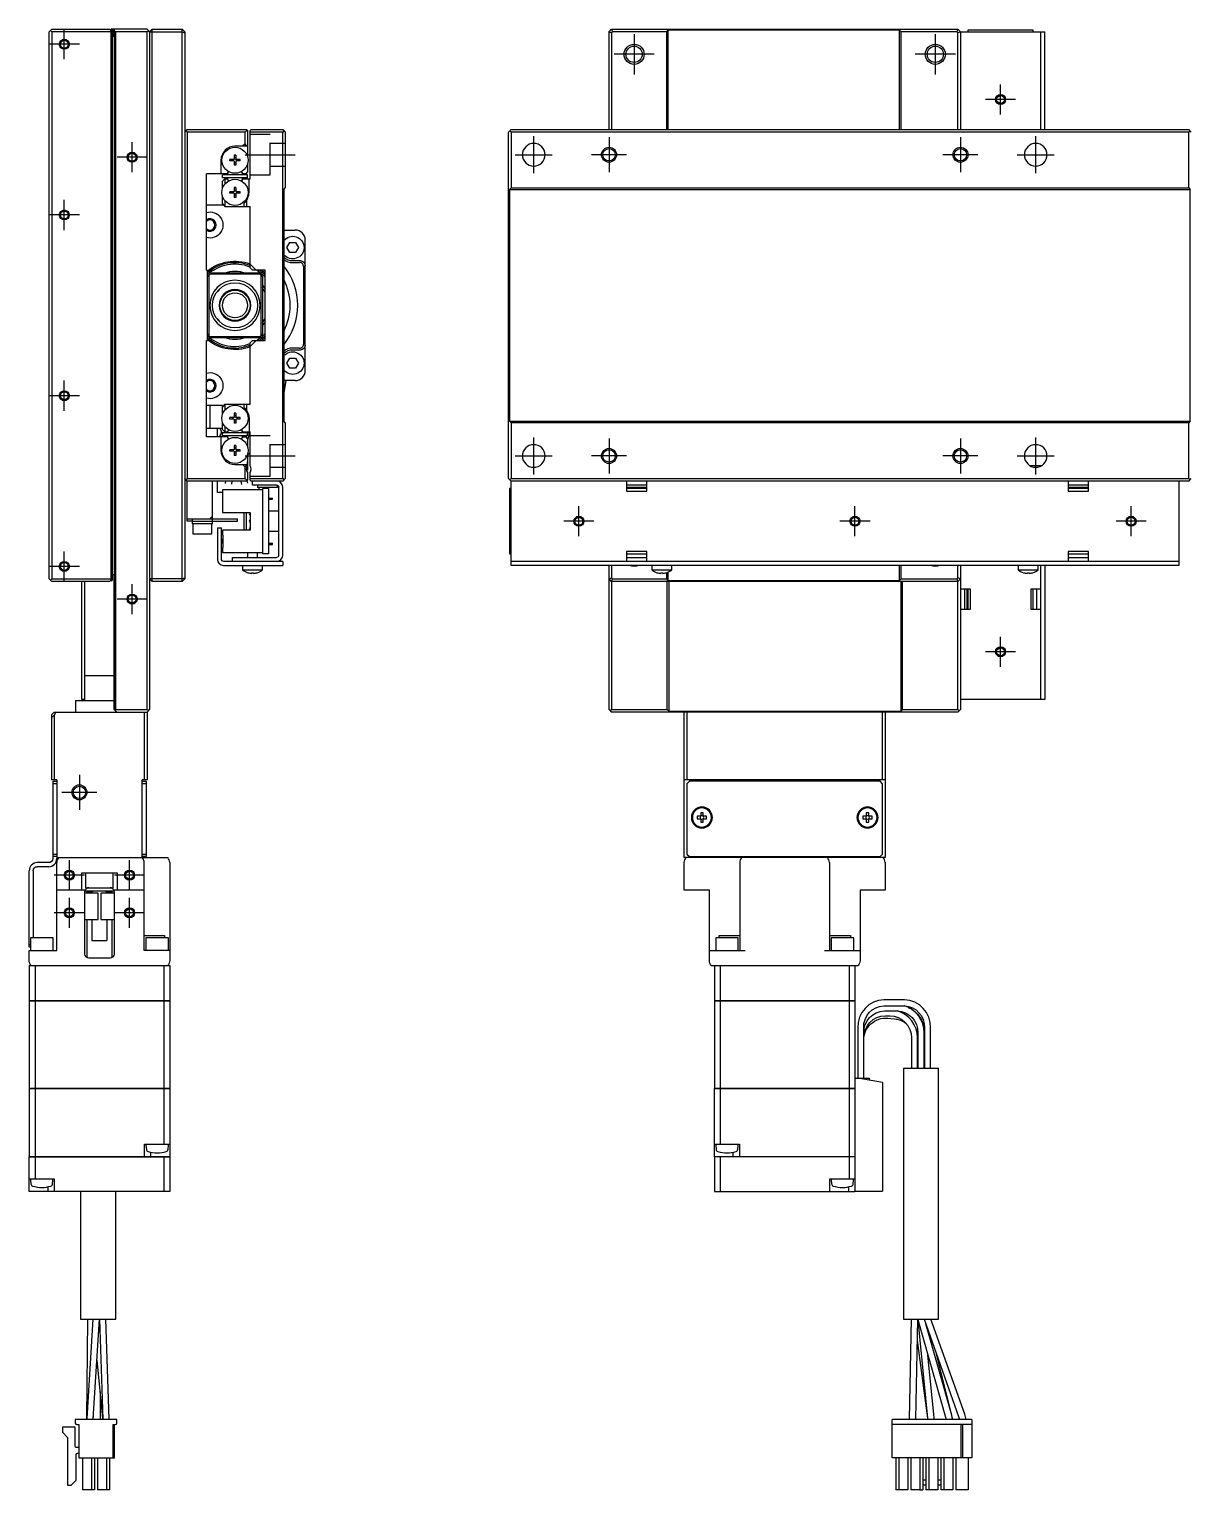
# Model space of a CAD drawing. Extents: x 0 to 817, y -8 to 478.
# Drawn here: x 430.3 to 661.7, y 99.5 to 390.4 of the extents above; entities that cross this region are included whole.
import ezdxf

# ---------------------------------------------------------------- set-up
doc = ezdxf.new("R2010")
doc.units = 0
doc.header["$LTSCALE"] = 0.5
doc.linetypes.add('CENTER', pattern=[50.8, 31.75, -6.35, 6.35, -6.35])
doc.linetypes.add('DASHED', pattern=[19.05, 12.7, -6.35])
for name, color, linetype in [('MSM_CENTER', 1, 'CENTER'), ('MSM_CONTINUOUS', 7, 'CONTINUOUS'), ('MSM_DASHED', 4, 'DASHED'), ('MSM_NARROW', 5, 'CONTINUOUS')]:
    doc.layers.add(name, color=color, linetype=linetype)

msp = doc.modelspace()

# ---------------------------------------------------------------- linework, layer by layer
at = {"layer": 'MSM_CENTER'}
for p, q in [((437.34, 384.4), (437.34, 390.4)), ((440.34, 387.4), (434.34, 387.4)), ((550.85, 389.4), (550.85, 381.4)), ((610.85, 389.4), (610.85, 381.4)), ((554.85, 385.4), (546.85, 385.4)), ((614.85, 385.4), (606.85, 385.4)), ((623.85, 373.4), (623.85, 379.4)), ((626.85, 376.4), (620.85, 376.4)), ((450.84, 361.9), (450.84, 367.9)), ((530.85, 361.7), (530.85, 369.1)), ((545.85, 368.9), (545.85, 361.9)), ((615.85, 368.9), (615.85, 361.9)), ((630.85, 361.7), (630.85, 369.1)), ((453.84, 364.9), (447.84, 364.9)), ((473.34, 365.4), (483.34, 365.4)), ((527.15, 365.4), (534.55, 365.4)), ((549.35, 365.4), (542.35, 365.4)), ((619.35, 365.4), (612.35, 365.4)), ((627.15, 365.4), (634.55, 365.4)), ((437.34, 350.4), (437.34, 356.4)), ((440.34, 353.4), (434.34, 353.4)), ((437.34, 314.4), (437.34, 320.4)), ((440.34, 317.4), (434.34, 317.4)), ((530.85, 301.7), (530.85, 309.1)), ((545.85, 308.9), (545.85, 301.9)), ((615.85, 308.9), (615.85, 301.9)), ((630.85, 301.7), (630.85, 309.1)), ((473.34, 305.4), (483.34, 305.4)), ((527.15, 305.4), (534.55, 305.4)), ((549.35, 305.4), (542.35, 305.4)), ((619.35, 305.4), (612.35, 305.4)), ((627.15, 305.4), (634.55, 305.4)), ((539.85, 289.4), (539.85, 295.4)), ((594.85, 289.4), (594.85, 295.4)), ((649.85, 289.4), (649.85, 295.4)), ((542.85, 292.4), (536.85, 292.4)), ((597.85, 292.4), (591.85, 292.4)), ((652.85, 292.4), (646.85, 292.4)), ((437.34, 280.4), (437.34, 286.4)), ((440.34, 283.4), (434.34, 283.4)), ((450.84, 273.9), (450.84, 279.9)), ((453.84, 276.9), (447.84, 276.9)), ((623.85, 263.4), (623.85, 269.4)), ((626.85, 266.4), (620.85, 266.4)), ((440.34, 241.9), (440.34, 234.9)), ((443.84, 238.4), (436.84, 238.4)), ((438.34, 218.9), (438.34, 224.9)), ((450.34, 218.9), (450.34, 224.9)), ((441.34, 221.9), (435.34, 221.9)), ((453.34, 221.9), (447.34, 221.9)), ((438.34, 211.4), (438.34, 217.4)), ((450.34, 211.4), (450.34, 217.4)), ((441.34, 214.4), (435.34, 214.4)), ((453.34, 214.4), (447.34, 214.4))]:
    msp.add_line(p, q, dxfattribs=at)
at = {"layer": 'MSM_CONTINUOUS'}
for p, q in [((434.84, 390.4), (434.34, 389.9)), ((434.34, 280.9), (434.34, 389.9)), ((434.59, 390.15), (434.84, 389.9)), ((434.84, 390.4), (446.34, 390.4)), ((434.84, 389.9), (434.84, 280.9)), ((446.64, 389.9), (434.84, 389.9)), ((446.74, 390), (446.34, 390.4)), ((446.44, 390.3), (446.64, 390.3)), ((446.54, 390.3), (446.64, 390.4)), ((453.84, 390.4), (446.64, 390.4)), ((446.64, 389.9), (446.74, 390)), ((446.64, 280.9), (446.64, 389.9)), ((446.84, 389.9), (446.74, 390)), ((446.84, 389.9), (446.84, 280.9)), ((446.94, 389.3), (446.94, 390)), ((447.14, 389), (447.14, 390.4)), ((447.34, 254.8), (447.34, 390.4)), ((447.54, 389.9), (447.34, 390.1)), ((453.84, 389.9), (447.54, 389.9)), ((447.54, 389.9), (447.54, 254.9)), ((453.84, 390.4), (454.09, 390.15)), ((454.09, 390.15), (453.84, 389.9)), ((453.84, 254.9), (453.84, 389.9)), ((454.34, 389.9), (454.09, 390.15)), ((454.34, 389.9), (454.84, 390.4)), ((454.34, 389.9), (460.84, 389.9)), ((454.34, 389.9), (454.34, 254.9)), ((454.84, 390.4), (460.84, 390.4)), ((454.84, 280.4), (454.84, 390.4)), ((460.84, 390.4), (461.34, 389.9)), ((460.84, 280.4), (460.84, 390.4)), ((460.84, 389.9), (461.34, 389.69)), ((461.34, 389.9), (461.34, 280.9)), ((545.85, 389.9), (546.35, 390.4)), ((545.85, 389.9), (546.35, 389.69)), ((545.85, 370.4), (545.85, 389.9)), ((546.35, 390.4), (546.55, 389.9)), ((546.35, 390.4), (615.35, 390.4)), ((546.55, 389.9), (546.35, 389.69)), ((557.35, 389.9), (546.55, 389.9)), ((557.35, 389.9), (557.65, 390.2)), ((557.35, 370.4), (557.35, 389.9)), ((603.75, 390.2), (557.65, 390.2)), ((557.65, 370.4), (557.65, 390.2)), ((603.75, 390.2), (604.05, 389.9)), ((603.75, 370.4), (603.75, 390.2)), ((615.14, 389.9), (604.05, 389.9)), ((604.05, 370.4), (604.05, 389.9)), ((615.35, 390.4), (615.14, 389.9)), ((615.35, 389.69), (615.14, 389.9)), ((615.35, 390.4), (615.85, 389.9)), ((615.85, 389.9), (615.35, 389.69)), ((615.85, 389.9), (615.85, 370.4)), ((615.85, 389.9), (632.65, 389.9)), ((630.35, 390.2), (617.35, 390.2)), ((617.35, 390.2), (617.35, 389.9)), ((630.35, 389.9), (630.35, 390.2)), ((631.85, 370.4), (631.85, 389.9)), ((632.65, 370.4), (632.65, 389.9)), ((446.84, 389), (447.14, 389)), ((546.35, 389.69), (546.35, 370.4)), ((615.35, 370.4), (615.35, 389.69)), ((461.34, 369.9), (461.84, 370.4)), ((461.59, 370.15), (461.84, 369.9)), ((461.84, 370.4), (473.64, 370.4)), ((461.84, 369.9), (461.84, 300.9)), ((473.34, 369.9), (461.84, 369.9)), ((473.34, 369.9), (473.74, 370.3)), ((473.34, 367.6), (473.34, 369.9)), ((473.84, 370.2), (473.64, 370.4)), ((473.84, 370.2), (473.84, 365.01)), ((474.34, 370.2), (474.54, 370.4)), ((474.34, 360.6), (474.34, 370.2)), ((480.84, 369.9), (474.34, 369.9)), ((474.54, 370.4), (480.84, 370.4)), ((480.84, 370.4), (481.34, 369.9)), ((481.09, 370.15), (480.84, 369.9)), ((480.84, 300.9), (480.84, 369.9)), ((481.34, 369.9), (481.34, 358.8)), ((526.1, 370.15), (525.85, 369.9)), ((525.85, 300.9), (525.85, 369.9)), ((526.35, 370.4), (526.1, 370.15)), ((526.1, 370.15), (526.35, 369.9)), ((526.35, 370.4), (661.35, 370.4)), ((526.35, 369.9), (526.35, 358.8)), ((661.35, 369.9), (526.35, 369.9)), ((661.85, 369.9), (661.35, 370.4)), ((661.35, 369.9), (661.6, 370.15)), ((661.35, 358.8), (661.35, 369.9)), ((473.84, 367.1), (471.34, 367.1)), ((473.34, 367.6), (472.84, 367.1)), ((473.7, 367.1), (473.34, 367.6)), ((468.54, 364.3), (468.54, 361.6)), ((471.14, 364.44), (470.34, 364.44)), ((470.34, 364.15), (470.34, 364.44)), ((471.14, 364.15), (470.34, 364.15)), ((470.87, 364.44), (470.87, 364.15)), ((471.49, 365.3), (471.2, 365.3)), ((471.2, 365.3), (471.2, 364.5)), ((471.49, 364.77), (471.2, 364.77)), ((471.2, 364.09), (471.2, 363.3)), ((471.2, 363.83), (471.49, 363.83)), ((471.49, 365.3), (471.49, 364.5)), ((471.49, 364.09), (471.49, 363.3)), ((472.34, 364.44), (471.55, 364.44)), ((472.34, 364.15), (471.55, 364.15)), ((471.81, 364.44), (471.81, 364.15)), ((472.34, 364.15), (472.34, 364.44)), ((469.79, 361.6), (465.64, 361.6)), ((465.64, 342.4), (465.64, 361.6)), ((473.84, 361.4), (468.84, 361.4)), ((468.84, 360.8), (468.84, 361.4)), ((473.84, 360.8), (468.84, 360.8)), ((469.79, 361.6), (469.94, 361.86)), ((471.49, 363.3), (471.2, 363.3)), ((472.74, 361.86), (472.89, 361.6)), ((473.54, 361.6), (472.89, 361.6)), ((473.54, 361.6), (473.84, 361.9)), ((473.84, 363.58), (473.84, 361.9)), ((473.84, 360.8), (473.84, 361.4)), ((469.34, 360.6), (468.84, 360.1)), ((468.84, 358.61), (468.84, 360.1)), ((469.34, 360.6), (469.34, 359.56)), ((469.34, 360.6), (469.8, 360.6)), ((469.88, 360.46), (469.8, 360.6)), ((471.14, 358.04), (470.34, 358.04)), ((470.34, 357.75), (470.34, 358.04)), ((470.87, 358.04), (470.87, 357.75)), ((471.49, 358.9), (471.2, 358.9)), ((471.2, 358.9), (471.2, 358.1)), ((471.49, 358.37), (471.2, 358.37)), ((471.49, 358.9), (471.49, 358.1)), ((472.34, 358.04), (471.55, 358.04)), ((471.81, 358.04), (471.81, 357.75)), ((472.34, 357.75), (472.34, 358.04)), ((472.89, 360.6), (472.67, 360.22)), ((472.89, 360.6), (474.34, 360.6)), ((474.14, 357.9), (474.14, 360.6)), ((481.04, 358.5), (481.34, 358.8)), ((481.04, 358.5), (481.04, 312.3)), ((526.05, 358.5), (526.35, 358.8)), ((526.05, 358.5), (526.05, 312.3)), ((526.05, 358.5), (661.65, 358.5)), ((526.35, 358.8), (661.35, 358.8)), ((661.35, 358.8), (661.65, 358.5)), ((661.65, 312.3), (661.65, 358.5)), ((465.64, 355.4), (469.04, 355.4)), ((468.84, 355.6), (468.84, 357.18)), ((468.84, 355.6), (469.34, 355.1)), ((469.34, 356.23), (469.34, 355.1)), ((469.34, 355.1), (474.34, 355.1)), ((471.14, 357.75), (470.34, 357.75)), ((471.2, 357.69), (471.2, 356.9)), ((471.2, 357.43), (471.49, 357.43)), ((471.49, 356.9), (471.2, 356.9)), ((471.49, 357.69), (471.49, 356.9)), ((472.34, 357.75), (471.55, 357.75)), ((473.14, 355.1), (473.14, 355.75)), ((473.64, 356.3), (473.64, 355.1)), ((474.34, 342.9), (474.34, 355.1)), ((481.04, 350.4), (483.34, 350.4)), ((481.69, 346.9), (482.27, 347.9)), ((482.27, 345.9), (481.69, 346.9)), ((482.27, 347.9), (483.42, 347.9)), ((483.42, 347.9), (484, 346.9)), ((484, 346.9), (483.42, 345.9)), ((485.34, 322.4), (485.34, 348.4)), ((474.34, 343.6), (475.55, 342.4)), ((483.42, 345.9), (482.27, 345.9)), ((482.84, 344.3), (484.34, 344.3)), ((482.84, 343.91), (484.22, 343.91)), ((465.64, 342.4), (465.84, 342.4)), ((465.84, 328.4), (465.84, 342.4)), ((465.84, 341.1), (466.64, 341.9)), ((466.14, 341.4), (466.14, 329.4)), ((476.34, 341.6), (466.34, 341.6)), ((466.64, 341.9), (476.04, 341.9)), ((474.84, 342.4), (474.34, 342.9)), ((477.34, 342.4), (474.84, 342.4)), ((476.04, 341.9), (476.54, 341.4)), ((476.54, 329.4), (476.54, 341.4)), ((476.54, 341.4), (476.84, 341.1)), ((476.84, 341.1), (476.84, 329.7)), ((477.34, 328.4), (477.34, 342.4)), ((484.96, 343.17), (484.96, 327.62)), ((467.78, 338.15), (467.92, 338.15)), ((467.92, 338.15), (468.14, 338.37)), ((467.92, 338.15), (467.92, 338.31)), ((468.14, 338.56), (468.14, 338.37)), ((469.97, 338.2), (469.9, 338.2)), ((469.97, 338.2), (470.03, 338.26)), ((472.65, 338.26), (472.72, 338.2)), ((472.79, 338.2), (472.72, 338.2)), ((468.38, 336.46), (468.38, 336.46)), ((474.31, 336.46), (474.31, 336.46)), ((467.92, 332.65), (467.78, 332.65)), ((467.78, 332.65), (467.78, 332.65)), ((467.92, 332.48), (467.92, 332.65)), ((468.14, 332.42), (467.92, 332.65)), ((468.14, 332.42), (468.14, 332.23)), ((466.14, 329.4), (465.84, 329.7)), ((466.14, 329.4), (466.64, 328.9)), ((466.34, 329.2), (476.34, 329.2)), ((476.04, 328.9), (466.64, 328.9)), ((476.34, 329.2), (476.04, 328.9)), ((476.34, 329.2), (476.54, 329.4)), ((476.84, 329.7), (476.54, 329.4)), ((465.64, 328.4), (465.84, 328.4)), ((465.64, 309.2), (465.64, 328.4)), ((475.55, 328.4), (474.34, 327.19)), ((474.34, 327.9), (474.84, 328.4)), ((474.34, 315.7), (474.34, 327.9)), ((474.84, 328.4), (477.34, 328.4)), ((484.22, 326.88), (482.84, 326.88)), ((484.34, 326.5), (482.84, 326.5)), ((481.69, 323.9), (482.27, 324.9)), ((482.27, 322.9), (481.69, 323.9)), ((482.27, 324.9), (483.42, 324.9)), ((483.42, 324.9), (484, 323.9)), ((484, 323.9), (483.42, 322.9)), ((481.47, 320.4), (481.04, 317.99)), ((483.34, 320.4), (481.04, 320.4)), ((483.42, 322.9), (482.27, 322.9)), ((468.84, 315.45), (465.64, 315.45)), ((466.34, 315.45), (466.34, 310.95)), ((469.34, 315.7), (468.84, 315.2)), ((468.84, 313.61), (468.84, 315.45)), ((468.84, 315.4), (469.04, 315.4)), ((469.03, 315.39), (469.03, 315.4)), ((469.34, 315.7), (469.34, 314.56)), ((469.34, 315.7), (474.34, 315.7)), ((473.14, 315.04), (473.14, 315.7)), ((473.64, 315.7), (473.64, 314.49)), ((468.84, 310.7), (468.84, 312.18)), ((471.14, 313.04), (470.34, 313.04)), ((470.34, 312.75), (470.34, 313.04)), ((471.14, 312.75), (470.34, 312.75)), ((470.87, 313.04), (470.87, 312.75)), ((471.49, 313.9), (471.2, 313.9)), ((471.2, 313.9), (471.2, 313.1)), ((471.49, 313.37), (471.2, 313.37)), ((471.2, 312.69), (471.2, 311.9)), ((471.2, 312.43), (471.49, 312.43)), ((471.49, 311.9), (471.2, 311.9)), ((471.49, 313.9), (471.49, 313.1)), ((471.49, 312.69), (471.49, 311.9)), ((472.34, 313.04), (471.55, 313.04)), ((472.34, 312.75), (471.55, 312.75)), ((471.81, 313.04), (471.81, 312.75)), ((472.34, 312.75), (472.34, 313.04)), ((474.14, 312.9), (474.14, 310.2)), ((481.34, 312), (481.04, 312.3)), ((481.34, 312), (481.34, 300.9)), ((526.35, 312), (526.05, 312.3)), ((526.05, 312.3), (661.65, 312.3)), ((526.35, 312), (526.35, 300.9)), ((661.35, 312), (526.35, 312)), ((661.65, 312.3), (661.35, 312)), ((661.35, 300.9), (661.35, 312)), ((465.64, 310.95), (468.84, 310.95)), ((469.79, 309.2), (465.64, 309.2)), ((467.88, 309.2), (467.88, 310.95)), ((468.34, 310.95), (468.84, 309.77)), ((468.54, 309.2), (468.54, 306.5)), ((468.84, 310.7), (469.34, 310.2)), ((473.84, 310), (468.84, 310)), ((468.84, 309.4), (468.84, 310)), ((473.84, 309.4), (468.84, 309.4)), ((469, 309.4), (469.09, 309.2)), ((469.34, 311.23), (469.34, 310.2)), ((469.34, 310.2), (469.8, 310.2)), ((469.79, 309.2), (469.94, 308.94)), ((469.88, 310.33), (469.8, 310.2)), ((472.89, 310.2), (472.67, 310.57)), ((472.74, 308.94), (472.89, 309.2)), ((472.89, 310.2), (474.34, 310.2)), ((472.89, 309.2), (473.54, 309.2)), ((473.84, 308.9), (473.54, 309.2)), ((473.58, 309.16), (473.69, 309.4)), ((473.84, 308.24), (474.27, 310.2)), ((473.84, 309.77), (474.03, 310.2)), ((473.84, 309.4), (473.84, 310)), ((473.84, 308.9), (473.84, 307.21)), ((474.34, 303.46), (474.34, 310.2)), ((471.14, 306.64), (470.34, 306.64)), ((470.34, 306.35), (470.34, 306.64)), ((471.14, 306.35), (470.34, 306.35)), ((470.87, 306.64), (470.87, 306.35)), ((471.49, 307.5), (471.2, 307.5)), ((471.2, 307.5), (471.2, 306.7)), ((471.49, 306.97), (471.2, 306.97)), ((471.2, 306.29), (471.2, 305.5)), ((471.2, 306.03), (471.49, 306.03)), ((471.49, 305.5), (471.2, 305.5)), ((471.49, 307.5), (471.49, 306.7)), ((471.49, 306.29), (471.49, 305.5)), ((472.34, 306.64), (471.55, 306.64)), ((472.34, 306.35), (471.55, 306.35)), ((471.81, 306.64), (471.81, 306.35)), ((472.34, 306.35), (472.34, 306.64)), ((473.84, 305.78), (473.84, 303.46)), ((471.34, 303.7), (473.84, 303.7)), ((472.84, 303.7), (473.34, 303.2)), ((473.34, 303.2), (473.7, 303.7)), ((473.34, 300.9), (473.34, 303.2)), ((473.9, 302.57), (473.84, 304.24)), ((631.99, 303.46), (629.7, 303.46)), ((461.84, 300.4), (461.34, 300.9)), ((461.84, 300.9), (461.59, 300.65)), ((461.84, 300.9), (473.34, 300.9)), ((461.84, 292.4), (461.84, 300.4)), ((473.64, 300.4), (461.84, 300.4)), ((466.84, 291.9), (466.84, 300.4)), ((467.88, 298.15), (467.88, 300.4)), ((469.44, 300.4), (469.4, 299.91)), ((470.69, 299.79), (470.75, 300.4)), ((472.49, 300.4), (472.61, 299.73)), ((473.74, 300.5), (473.34, 300.9)), ((473.64, 300.4), (473.84, 300.6)), ((473.89, 299.96), (473.78, 300.54)), ((473.84, 302.13), (473.84, 300.6)), ((474.34, 300.6), (474.34, 302.13)), ((474.34, 300.9), (480.84, 300.9)), ((474.54, 300.4), (474.34, 300.6)), ((480.84, 300.4), (474.54, 300.4)), ((474.84, 299.6), (474.84, 300.4)), ((480.84, 300.9), (481.09, 300.65)), ((481.09, 300.65), (480.84, 300.4)), ((481.34, 300.9), (481.09, 300.65)), ((525.85, 300.9), (526.1, 300.65)), ((526.35, 300.9), (526.1, 300.65)), ((526.1, 300.65), (526.35, 300.4)), ((526.35, 300.9), (661.35, 300.9)), ((526.35, 283.6), (526.35, 300.4)), ((661.35, 300.4), (526.35, 300.4)), ((549.35, 300.4), (549.35, 298.4)), ((553.35, 298.4), (553.35, 300.4)), ((637.35, 300.4), (637.35, 298.4)), ((641.35, 298.4), (641.35, 300.4)), ((659.35, 300.4), (659.35, 283.6)), ((661.35, 300.4), (661.85, 300.9)), ((661.6, 300.65), (661.35, 300.9)), ((468.84, 298.15), (467.88, 298.15)), ((476.84, 298.65), (468.84, 298.65)), ((468.84, 298.65), (468.84, 294.15)), ((479.64, 299.6), (474.84, 299.6)), ((475.84, 299.6), (475.84, 299.1)), ((479.84, 299.1), (475.84, 299.1)), ((476.16, 298.65), (476.16, 299.1)), ((476.84, 298.9), (476.84, 285.9)), ((478.04, 298.9), (476.84, 298.9)), ((478.04, 298.9), (478.04, 285.9)), ((478.04, 297.02), (478.84, 297.02)), ((478.04, 296.77), (478.84, 296.77)), ((478.84, 296.77), (478.84, 297.02)), ((479.84, 299.1), (479.84, 299.54)), ((480.04, 285.6), (480.04, 299.2)), ((480.84, 285.6), (480.84, 299.2)), ((526.05, 298.9), (526.05, 285.9)), ((526.35, 298.9), (526.05, 298.9)), ((550.29, 299.6), (549.35, 299.6)), ((553.35, 299.1), (549.35, 299.1)), ((553.35, 298.9), (549.35, 298.9)), ((549.35, 298.4), (553.35, 298.4)), ((552.4, 299.6), (550.29, 299.6)), ((553.35, 299.6), (552.4, 299.6)), ((638.29, 299.6), (637.35, 299.6)), ((641.35, 299.1), (637.35, 299.1)), ((641.35, 298.9), (637.35, 298.9)), ((637.35, 298.4), (641.35, 298.4)), ((640.4, 299.6), (638.29, 299.6)), ((641.35, 299.6), (640.4, 299.6)), ((468.84, 294.15), (474.34, 294.15)), ((473.14, 290.65), (473.14, 294.15)), ((473.64, 290.65), (473.64, 294.15)), ((474.34, 294.15), (474.34, 290.65)), ((480.04, 294.4), (478.04, 294.4)), ((461.84, 292.9), (471.84, 292.9)), ((462.84, 292.4), (461.84, 292.4)), ((462.84, 292.9), (462.84, 291.9)), ((462.84, 292.4), (471.84, 292.4)), ((466.84, 291.9), (462.84, 291.9)), ((462.94, 291.9), (462.94, 289.9)), ((466.84, 293.4), (466.34, 292.9)), ((466.74, 289.9), (466.74, 291.9)), ((467.84, 291.1), (467.84, 284.8)), ((467.84, 291.1), (468.64, 291.1)), ((468.64, 284.9), (468.64, 291.1)), ((471.84, 292.4), (471.84, 292.9)), ((462.94, 289.9), (466.74, 289.9)), ((468.84, 290.65), (468.84, 289.65)), ((474.34, 290.65), (468.84, 290.65)), ((468.84, 289.65), (468.94, 289.65)), ((468.94, 288.85), (468.84, 288.85)), ((468.84, 288.85), (468.84, 287.95)), ((468.94, 288.47), (468.84, 288.47)), ((468.94, 288.32), (468.84, 288.32)), ((468.94, 289.65), (468.94, 287.15)), ((478.04, 290.4), (480.04, 290.4)), ((478.04, 288.02), (478.84, 288.02)), ((478.84, 287.77), (478.84, 288.02)), ((468.94, 287.95), (468.84, 287.95)), ((468.84, 287.15), (468.94, 287.15)), ((468.84, 287.15), (468.84, 286.15)), ((468.84, 286.15), (476.84, 286.15)), ((470.84, 284.4), (470.84, 285.2)), ((470.84, 285.2), (479.64, 285.2)), ((473.84, 286.15), (473.84, 285.2)), ((475.84, 285.2), (475.84, 286.15)), ((478.04, 285.9), (476.84, 285.9)), ((478.04, 287.77), (478.84, 287.77)), ((526.05, 285.9), (526.35, 285.9)), ((553.35, 286.4), (549.35, 286.4)), ((549.35, 286.4), (549.35, 284.4)), ((549.35, 285.9), (553.35, 285.9)), ((549.35, 285.2), (553.35, 285.2)), ((553.35, 284.4), (553.35, 286.4)), ((641.35, 286.4), (637.35, 286.4)), ((637.35, 286.4), (637.35, 284.4)), ((637.35, 285.9), (641.35, 285.9)), ((637.35, 285.2), (641.35, 285.2)), ((641.35, 284.4), (641.35, 286.4)), ((469.04, 283.6), (480.84, 283.6)), ((480.84, 284.4), (469.14, 284.4)), ((472.84, 283.6), (472.84, 282.7)), ((472.84, 282.7), (476.84, 282.7)), ((476.84, 282.7), (476.84, 283.6)), ((480.84, 284.4), (480.84, 283.6)), ((659.35, 284.4), (526.35, 284.4)), ((659.35, 283.6), (526.35, 283.6)), ((545.85, 254.9), (545.85, 283.6)), ((546.35, 283.6), (546.35, 281.1)), ((554.35, 283.6), (554.35, 282.7)), ((554.35, 282.7), (558.35, 282.7)), ((557.65, 280.6), (557.65, 282.27)), ((558.35, 282.7), (558.35, 283.6)), ((603.75, 280.6), (603.75, 283.6)), ((604.05, 280.9), (604.05, 283.6)), ((615.35, 281.1), (615.35, 283.6)), ((615.85, 283.6), (615.85, 254.9)), ((627.35, 283.6), (627.35, 282.7)), ((627.35, 282.7), (631.35, 282.7)), ((631.35, 282.7), (631.35, 283.6)), ((631.85, 256.9), (631.85, 283.6)), ((632.65, 283.6), (632.65, 256.9)), ((434.34, 280.9), (434.84, 280.4)), ((434.84, 280.9), (434.59, 280.65)), ((434.84, 280.9), (446.64, 280.9)), ((446.34, 280.4), (434.84, 280.4)), ((440.84, 256.9), (440.84, 280.4)), ((441.34, 280.4), (441.34, 256.7)), ((446.34, 280.4), (446.84, 280.9)), ((446.64, 280.5), (446.44, 280.5)), ((446.74, 280.8), (446.64, 280.9)), ((446.84, 281.8), (447.24, 281.8)), ((446.94, 280.8), (446.94, 281.5)), ((447.24, 254.9), (447.24, 281.8)), ((460.84, 280.9), (454.34, 280.9)), ((454.84, 280.4), (454.34, 280.9)), ((460.84, 280.4), (454.84, 280.4)), ((460.84, 280.9), (461.34, 281.1)), ((460.84, 280.4), (461.34, 280.9)), ((473.89, 282.14), (473.92, 282.14)), ((474.64, 282.14), (475.04, 282.14)), ((474.64, 282.01), (474.64, 282.14)), ((475.04, 282.14), (475.04, 282.01)), ((475.77, 282.14), (475.79, 282.14)), ((545.85, 280.9), (546.35, 281.1)), ((546.35, 280.4), (545.85, 280.9)), ((546.35, 281.1), (546.55, 280.9)), ((546.35, 280.4), (546.55, 280.9)), ((615.35, 280.4), (546.35, 280.4)), ((546.35, 280.4), (546.35, 254.9)), ((546.55, 280.9), (557.35, 280.9)), ((555.4, 282.14), (555.42, 282.14)), ((556.15, 282.14), (556.55, 282.14)), ((556.15, 282.01), (556.15, 282.14)), ((556.55, 282.14), (556.55, 282.01)), ((557.28, 282.14), (557.3, 282.14)), ((557.35, 280.9), (557.35, 282.16)), ((557.65, 280.6), (557.35, 280.9)), ((557.45, 254.9), (557.45, 280.4)), ((557.65, 280.6), (603.75, 280.6)), ((557.75, 280.4), (557.75, 254.6)), ((604.05, 280.9), (603.75, 280.6)), ((603.95, 280.4), (603.95, 254.6)), ((604.05, 280.9), (615.14, 280.9)), ((604.25, 280.4), (604.25, 254.9)), ((615.14, 280.9), (615.35, 281.1)), ((615.14, 280.9), (615.35, 280.4)), ((615.85, 280.9), (615.35, 281.1)), ((615.85, 280.9), (615.35, 280.4)), ((615.35, 254.9), (615.35, 280.4)), ((628.4, 282.14), (628.42, 282.14)), ((629.15, 282.14), (629.55, 282.14)), ((629.15, 282.01), (629.15, 282.14)), ((629.55, 282.14), (629.55, 282.01)), ((630.28, 282.14), (630.3, 282.14)), ((617.85, 278.9), (615.85, 278.9)), ((616.65, 278.9), (616.65, 274.9)), ((617.15, 278.9), (617.15, 274.9)), ((617.35, 278.9), (617.35, 274.9)), ((617.85, 274.9), (617.85, 278.9)), ((631.85, 278.9), (629.85, 278.9)), ((629.85, 278.9), (629.85, 274.9)), ((630.35, 274.9), (630.35, 278.9)), ((631.05, 274.9), (631.05, 278.9)), ((615.85, 274.9), (617.85, 274.9)), ((629.85, 274.9), (631.85, 274.9)), ((441.34, 261.7), (447.24, 261.7)), ((439.59, 256.7), (447.24, 256.7)), ((439.59, 256.7), (439.59, 254.4)), ((441.34, 256.9), (440.84, 256.9)), ((632.65, 256.9), (615.85, 256.9)), ((434.84, 253.9), (435.34, 254.4)), ((434.84, 240.9), (434.84, 253.9)), ((435.34, 253.78), (434.84, 253.28)), ((435.65, 254.4), (435.34, 253.78)), ((435.34, 254.4), (453.84, 254.4)), ((435.34, 253.78), (435.34, 240.9)), ((447.24, 254.9), (447.74, 254.4)), ((447.39, 254.75), (447.54, 254.9)), ((447.54, 254.9), (453.84, 254.9)), ((453.34, 240.9), (453.34, 254.4)), ((453.84, 254.9), (454.09, 254.65)), ((454.09, 254.65), (453.84, 254.4)), ((453.84, 254.4), (453.84, 240.9)), ((454.09, 254.65), (454.34, 254.9)), ((545.85, 254.9), (546.35, 254.4)), ((546.1, 254.65), (546.35, 254.9)), ((546.35, 254.9), (557.45, 254.9)), ((615.35, 254.4), (546.35, 254.4)), ((557.75, 254.6), (557.45, 254.9)), ((557.75, 254.6), (603.95, 254.6)), ((560.85, 225.4), (560.85, 254.4)), ((561.35, 254.4), (561.35, 240.9)), ((600.35, 240.9), (600.35, 254.4)), ((600.85, 254.4), (600.85, 225.4)), ((604.25, 254.9), (603.95, 254.6)), ((604.25, 254.9), (615.35, 254.9)), ((615.35, 254.9), (615.6, 254.65)), ((615.35, 254.4), (615.85, 254.9)), ((435.84, 240.9), (434.84, 240.9)), ((435.04, 240.6), (435.84, 240.6)), ((435.04, 240.6), (435.04, 225.2)), ((435.84, 240.1), (435.04, 240.1)), ((435.84, 240.9), (435.84, 225.2)), ((453.84, 240.9), (452.84, 240.9)), ((452.84, 225.4), (452.84, 240.9)), ((452.84, 240.6), (453.64, 240.6)), ((453.64, 240.1), (452.84, 240.1)), ((453.64, 240.6), (453.64, 225.6)), ((600.85, 240.9), (560.85, 240.9)), ((561.85, 240.6), (561.35, 240.1)), ((561.35, 240.1), (561.35, 226.1)), ((599.85, 240.6), (561.85, 240.6)), ((566.6, 240.9), (566.6, 240.6)), ((567.1, 240.9), (567.1, 240.6)), ((572.6, 240.6), (572.6, 240.9)), ((576.05, 240.9), (575.85, 240.7)), ((585.85, 240.7), (575.85, 240.7)), ((575.85, 240.7), (575.85, 240.6)), ((585.85, 240.7), (585.65, 240.9)), ((585.85, 240.6), (585.85, 240.7)), ((589.1, 240.9), (589.1, 240.6)), ((594.6, 240.6), (594.6, 240.9)), ((595.1, 240.6), (595.1, 240.9)), ((600.35, 240.1), (599.85, 240.6)), ((600.35, 226.1), (600.35, 240.1)), ((564.11, 233.64), (563.43, 233.64)), ((563.43, 233.16), (564.11, 233.16)), ((564.11, 234.32), (564.11, 233.64)), ((564.11, 233.16), (564.11, 232.48)), ((564.59, 233.64), (564.59, 234.32)), ((565.27, 233.64), (564.59, 233.64)), ((564.59, 232.48), (564.59, 233.16)), ((564.59, 233.16), (565.27, 233.16)), ((597.11, 233.64), (596.43, 233.64)), ((596.43, 233.16), (597.11, 233.16)), ((597.11, 234.32), (597.11, 233.64)), ((597.11, 233.16), (597.11, 232.48)), ((597.59, 233.64), (597.59, 234.32)), ((598.27, 233.64), (597.59, 233.64)), ((597.59, 232.48), (597.59, 233.16)), ((597.59, 233.16), (598.27, 233.16)), ((434.24, 224.4), (431.94, 224.4)), ((435.04, 226.1), (435.84, 226.1)), ((435.84, 225.6), (435.04, 225.6)), ((435.84, 225.4), (452.84, 225.4)), ((435.84, 206.9), (435.84, 224.4)), ((452.84, 226.1), (453.64, 226.1)), ((453.64, 225.6), (452.84, 225.6)), ((452.86, 225.4), (457.96, 225.4)), ((453.24, 206.9), (453.24, 224.4)), ((458.34, 224.4), (458.34, 204.9)), ((600.85, 225.4), (560.85, 225.4)), ((560.85, 218.9), (560.85, 224.4)), ((561.35, 226.1), (561.85, 225.6)), ((561.85, 225.6), (599.85, 225.6)), ((566.6, 225.6), (566.6, 225.4)), ((570.85, 225.6), (570.85, 225.4)), ((571.85, 225.6), (571.85, 225.4)), ((571.95, 206.9), (571.95, 224.4)), ((573.35, 225.6), (573.35, 225.4)), ((588.35, 225.4), (588.35, 225.6)), ((589.75, 224.4), (589.75, 206.9)), ((589.85, 225.6), (589.85, 225.4)), ((590.85, 225.4), (590.85, 225.6)), ((595.1, 225.4), (595.1, 225.6)), ((599.85, 225.6), (600.35, 226.1)), ((600.85, 224.4), (600.85, 218.9)), ((430.34, 207.6), (430.34, 222.8)), ((431.14, 222.8), (431.14, 209.4)), ((434.24, 223.6), (431.94, 223.6)), ((440.84, 222.4), (447.84, 222.4)), ((440.84, 218.9), (440.84, 222.4)), ((441.59, 222.4), (441.59, 219.4)), ((447.09, 219.4), (447.09, 222.4)), ((447.84, 222.4), (447.84, 218.9)), ((441.47, 218.9), (435.84, 218.9)), ((441.44, 206.2), (441.44, 218.6)), ((444.09, 218.3), (441.44, 218.3)), ((441.47, 218.9), (441.47, 218.8)), ((441.47, 218.8), (441.5, 218.89)), ((441.47, 218.8), (447.22, 218.8)), ((441.59, 219.4), (447.09, 219.4)), ((442.04, 218.8), (441.84, 218.6)), ((442.84, 218.6), (441.84, 218.6)), ((441.84, 218.6), (441.84, 218.3)), ((442.84, 218.6), (443.21, 218.8)), ((442.84, 218.6), (442.84, 218.3)), ((444.09, 213.1), (444.09, 218.3)), ((444.59, 218.3), (444.59, 213.1)), ((447.24, 218.3), (444.59, 218.3)), ((445.48, 218.8), (445.84, 218.6)), ((446.84, 218.6), (445.84, 218.6)), ((445.84, 218.6), (445.84, 218.3)), ((446.84, 218.6), (446.64, 218.8)), ((446.84, 218.3), (446.84, 218.6)), ((447.19, 218.88), (447.22, 218.8)), ((447.22, 218.9), (447.22, 218.8)), ((453.24, 218.9), (447.22, 218.9)), ((447.24, 218.6), (447.24, 206.2)), ((565.85, 218.9), (560.85, 218.9)), ((565.85, 204.9), (565.85, 218.9)), ((595.85, 218.9), (595.85, 204.9)), ((600.85, 218.9), (595.85, 218.9)), ((441.44, 213.1), (444.09, 213.1)), ((441.84, 213.1), (441.84, 205.5)), ((442.84, 213.1), (442.84, 208.9)), ((444.59, 213.1), (447.24, 213.1)), ((445.84, 213.1), (445.84, 208.9)), ((446.84, 205.5), (446.84, 213.1)), ((453.24, 209.9), (457.29, 209.9)), ((457.29, 209.9), (457.29, 209.4)), ((567.77, 209.4), (567.77, 209.9)), ((567.77, 209.9), (571.95, 209.9)), ((589.75, 209.9), (593.93, 209.9)), ((593.93, 209.9), (593.93, 209.4)), ((430.34, 208.1), (430.59, 208.1)), ((430.59, 207.6), (430.34, 207.6)), ((430.34, 204.9), (430.34, 206.9)), ((430.34, 206.9), (435.84, 206.9)), ((435.09, 209.4), (430.59, 209.4)), ((430.59, 209.4), (430.59, 206.9)), ((435.09, 206.9), (435.09, 209.4)), ((442.84, 208.9), (445.84, 208.9)), ((458.34, 206.9), (453.24, 206.9)), ((458.09, 209.4), (453.59, 209.4)), ((453.59, 209.4), (453.59, 206.9)), ((458.09, 206.9), (458.09, 209.4)), ((565.85, 206.9), (572.95, 206.9)), ((571.6, 209.4), (567.1, 209.4)), ((567.1, 209.4), (567.1, 206.9)), ((571.6, 206.9), (571.6, 209.4)), ((588.75, 206.9), (595.85, 206.9)), ((594.6, 209.4), (590.1, 209.4)), ((590.1, 209.4), (590.1, 206.9)), ((594.6, 206.9), (594.6, 209.4)), ((430.34, 203.9), (430.34, 196.91)), ((430.34, 203.9), (458.34, 203.9)), ((431.5, 203.9), (431.5, 196.91)), ((446.44, 205.4), (442.24, 205.4)), ((457.19, 203.9), (457.19, 196.91)), ((458.34, 203.9), (458.34, 196.91)), ((566.23, 203.9), (595.46, 203.9)), ((566.85, 203.9), (566.85, 196.91)), ((568, 203.9), (568, 196.91)), ((593.69, 203.9), (593.69, 196.91)), ((594.85, 203.9), (594.85, 196.91)), ((430.34, 196.91), (458.34, 196.91)), ((430.34, 196.9), (430.34, 179.41)), ((458.34, 196.9), (430.34, 196.9)), ((430.35, 196.9), (430.35, 196.91)), ((431.5, 196.9), (431.5, 196.91)), ((431.5, 196.9), (431.5, 179.41)), ((457.18, 196.9), (457.18, 196.91)), ((457.19, 196.9), (457.19, 179.41)), ((458.33, 196.9), (458.33, 196.91)), ((458.34, 196.9), (458.34, 179.41)), ((566.85, 196.91), (594.85, 196.91)), ((566.85, 196.9), (566.85, 179.41)), ((594.85, 196.9), (566.85, 196.9)), ((566.86, 196.9), (566.86, 196.91)), ((568, 196.9), (568, 179.41)), ((568.01, 196.9), (568.01, 196.91)), ((593.69, 196.9), (593.69, 196.91)), ((593.69, 196.9), (593.69, 179.41)), ((594.84, 196.9), (594.84, 196.91)), ((594.85, 196.9), (594.85, 158.9)), ((604.69, 197.1), (600.6, 197.1)), ((600.6, 195.9), (604.69, 195.9)), ((604.69, 195.89), (604.66, 195.9)), ((600.76, 194.9), (603.24, 194.9)), ((600.91, 193.9), (601.79, 193.9)), ((601.36, 193.42), (602.75, 193.3)), ((595.4, 191.5), (595.4, 181.5)), ((596.6, 181.5), (596.6, 191.5)), ((596.6, 189.01), (596.6, 189.25)), ((606.1, 189.5), (606.1, 183.5)), ((607.24, 191.21), (607.24, 191.24)), ((607.24, 191.24), (607.24, 191.21)), ((607.3, 190.5), (607.24, 191.21)), ((607.24, 191.21), (607.4, 190)), ((607.3, 183.5), (607.3, 190.5)), ((607.4, 190.5), (607.4, 183.5)), ((608.6, 183.5), (608.6, 190.5)), ((608.7, 191.5), (608.7, 183.5)), ((609.9, 183.5), (609.9, 191.5)), ((604.5, 183.5), (611.5, 183.5)), ((604.5, 183.5), (604.5, 133.5)), ((611.5, 133.5), (611.5, 183.5)), ((594.85, 181.5), (597.65, 181.5)), ((600.35, 180.63), (595.45, 181.5)), ((597.65, 181.5), (597.65, 181.11)), ((600.35, 180.63), (600.35, 159)), ((430.34, 179.41), (458.34, 179.41)), ((430.34, 179.4), (430.34, 165.8)), ((458.34, 179.4), (430.34, 179.4)), ((430.35, 179.4), (430.35, 179.41)), ((431.5, 179.4), (431.5, 179.41)), ((431.5, 179.4), (431.5, 165.8)), ((457.18, 179.4), (457.18, 179.41)), ((457.19, 179.4), (457.19, 168.3)), ((458.33, 179.4), (458.33, 179.41)), ((458.34, 179.4), (458.34, 165.8)), ((566.85, 179.41), (594.85, 179.41)), ((594.85, 179.4), (566.85, 179.4)), ((566.85, 165.8), (566.85, 179.4)), ((566.86, 179.4), (566.86, 179.41)), ((568, 179.4), (568, 168.3)), ((568.01, 179.4), (568.01, 179.41)), ((593.69, 179.4), (593.69, 179.41)), ((593.69, 179.4), (593.69, 165.8)), ((594.84, 179.4), (594.84, 179.41)), ((453.34, 165.8), (453.34, 168.3)), ((453.34, 168.3), (458.34, 168.3)), ((453.61, 168.08), (453.68, 167.31)), ((454.59, 165.8), (454.59, 166.73)), ((458.01, 167.31), (458.07, 168.08)), ((566.85, 168.3), (571.85, 168.3)), ((567.12, 168.08), (567.18, 167.31)), ((570.6, 165.8), (570.6, 166.73)), ((571.51, 167.31), (571.58, 168.08)), ((571.85, 168.3), (571.85, 165.8)), ((430.34, 165.8), (458.34, 165.8)), ((458.34, 165.79), (430.34, 165.79)), ((430.34, 158.9), (430.34, 165.79)), ((430.35, 165.8), (430.35, 165.79)), ((431.5, 165.8), (431.5, 165.79)), ((431.5, 165.79), (431.5, 161.4)), ((457.18, 165.8), (457.18, 165.79)), ((457.19, 165.79), (457.19, 158.9)), ((458.33, 165.8), (458.33, 165.79)), ((458.34, 165.79), (458.34, 158.9)), ((594.85, 165.8), (566.85, 165.8)), ((566.85, 165.79), (566.85, 158.9)), ((594.85, 165.79), (566.85, 165.79)), ((566.86, 165.8), (566.86, 165.79)), ((568, 165.79), (568, 158.9)), ((568.01, 165.8), (568.01, 165.79)), ((593.69, 165.8), (593.69, 165.79)), ((593.69, 165.79), (593.69, 161.4)), ((594.84, 165.8), (594.84, 165.79)), ((430.34, 161.4), (435.34, 161.4)), ((430.61, 161.19), (430.68, 160.42)), ((435.01, 160.42), (435.07, 161.19)), ((435.34, 161.4), (435.34, 158.9)), ((589.85, 161.4), (594.85, 161.4)), ((589.85, 158.9), (589.85, 161.4)), ((590.12, 161.19), (590.18, 160.42)), ((594.51, 160.42), (594.58, 161.19)), ((458.34, 158.9), (430.34, 158.9)), ((434.09, 158.9), (434.09, 159.84)), ((440.58, 158.9), (440.58, 133.5)), ((447.58, 133.5), (447.58, 158.9)), ((566.85, 158.9), (594.85, 158.9)), ((593.6, 158.9), (593.6, 159.84)), ((594.85, 159), (600.35, 159)), ((440.58, 133.5), (447.58, 133.5)), ((441.95, 133.5), (441.79, 113.83)), ((443.04, 133.5), (441.8, 113.7)), ((443.1, 113.62), (444.34, 133.48)), ((444.34, 133.5), (444.99, 113.57)), ((446.29, 113.61), (445.64, 133.5)), ((604.5, 133.5), (611.5, 133.5)), ((606.05, 133.5), (605.65, 113.6)), ((606.95, 113.58), (607.35, 133.5)), ((607.35, 133.41), (612.88, 113.99)), ((607.36, 133.37), (609.32, 113.78)), ((608.61, 133.5), (615.5, 114.09)), ((614.13, 114.35), (608.94, 132.56)), ((616.72, 114.53), (609.99, 133.5)), ((607.26, 129.2), (609.31, 113.74)), ((443.84, 125.34), (444.96, 113.78)), ((610.61, 113.9), (609.37, 126.31)), ((614.17, 114.26), (611.07, 126.57)), ((444.45, 119.02), (444.49, 114.16)), ((439.53, 113.5), (439.53, 112.78)), ((447.81, 113.5), (439.53, 113.5)), ((441.79, 113.83), (441.79, 113.5)), ((441.8, 113.7), (441.79, 113.5)), ((443.1, 113.5), (443.1, 113.62)), ((443.11, 113.5), (443.14, 114.28)), ((444.49, 114.16), (444.49, 113.5)), ((444.96, 113.78), (444.98, 113.5)), ((444.99, 113.57), (444.99, 113.5)), ((446.29, 113.5), (446.29, 113.61)), ((447.81, 112.78), (447.81, 113.5)), ((618.1, 113.5), (602.25, 113.5)), ((602.25, 105.85), (602.25, 113.5)), ((605.65, 113.6), (605.65, 113.5)), ((606.95, 113.5), (606.95, 113.65)), ((606.95, 113.5), (606.95, 113.58)), ((609.32, 113.78), (609.34, 113.5)), ((610.64, 113.5), (610.61, 113.9)), ((612.88, 113.99), (612.99, 113.5)), ((614.3, 113.5), (614.13, 114.35)), ((614.31, 113.5), (614.17, 114.26)), ((615.49, 114.1), (615.66, 113.5)), ((615.5, 114.09), (615.66, 113.5)), ((616.98, 113.5), (616.72, 114.53)), ((618.1, 113.5), (618.1, 105.85)), ((439.49, 111.95), (436.96, 111.95)), ((436.96, 111.95), (436.96, 110.95)), ((436.96, 110.95), (437.98, 109.93)), ((439.49, 108.1), (439.49, 111.95)), ((439.83, 112.48), (440.24, 112.48)), ((440.24, 112.48), (440.24, 105.85)), ((447.1, 105.85), (447.1, 112.48)), ((447.1, 112.48), (447.51, 112.48)), ((447.35, 105.85), (447.35, 112.48)), ((618.1, 112.48), (602.25, 112.48)), ((616.02, 105.85), (616.02, 112.48)), ((616.32, 105.85), (616.32, 112.48)), ((437.98, 109.93), (437.98, 100.39)), ((440.24, 107.95), (439.64, 107.95)), ((439.68, 101.39), (439.68, 106.52)), ((439.96, 106.8), (440.24, 106.8)), ((440.24, 105.85), (447.35, 105.85)), ((440.97, 105.85), (440.97, 99.5)), ((442.77, 105.85), (442.77, 99.5)), ((443.37, 105.85), (443.37, 99.5)), ((443.97, 105.85), (443.97, 99.5)), ((445.77, 105.85), (445.77, 99.5)), ((446.37, 105.85), (446.37, 99.5)), ((618.1, 105.85), (602.25, 105.85)), ((602.97, 105.85), (602.97, 99.5)), ((603.57, 105.85), (603.57, 99.5)), ((605.37, 105.85), (605.37, 99.5)), ((605.97, 105.85), (605.97, 99.5)), ((607.77, 105.85), (607.77, 99.5)), ((608.37, 105.85), (608.37, 99.5)), ((608.97, 105.85), (608.97, 99.5)), ((609.57, 105.85), (609.57, 99.5)), ((611.37, 105.85), (611.37, 99.5)), ((611.97, 105.85), (611.97, 99.5)), ((612.57, 105.85), (612.57, 99.5)), ((614.37, 105.85), (614.37, 99.5)), ((614.97, 105.85), (614.97, 99.5)), ((617.37, 105.85), (617.37, 99.5)), ((437.98, 100.39), (438.68, 100.39)), ((438.68, 100.39), (439.68, 101.39)), ((443.37, 99.5), (440.97, 99.5)), ((446.37, 99.5), (443.97, 99.5)), ((603.57, 99.5), (602.97, 99.5)), ((605.37, 99.5), (603.57, 99.5)), ((607.77, 99.5), (605.97, 99.5)), ((607.77, 99.5), (608.37, 99.5)), ((608.97, 101.39), (608.37, 101.39)), ((608.97, 100.39), (608.37, 100.39)), ((609.57, 99.5), (608.97, 99.5)), ((611.37, 99.5), (609.57, 99.5)), ((611.97, 101.39), (611.37, 101.39)), ((611.97, 100.39), (611.37, 100.39)), ((612.57, 99.5), (611.97, 99.5)), ((614.37, 99.5), (612.57, 99.5)), ((617.37, 99.5), (614.97, 99.5))]:
    msp.add_line(p, q, dxfattribs=at)
for centre, radius in [((437.34, 387.4), 0.783), ((550.85, 385.4), 1.62), ((610.85, 385.4), 1.62), ((623.85, 376.4), 0.783), ((471.34, 364.3), 2.6), ((545.85, 365.4), 1.23), ((615.85, 365.4), 1.23), ((450.84, 364.9), 0.783), ((471.34, 357.9), 2.6), ((437.34, 353.4), 0.783), ((471.34, 335.4), 4.5), ((471.34, 335.4), 3), ((437.34, 317.4), 0.783), ((471.34, 312.9), 2.6), ((471.34, 306.5), 2.6), ((545.85, 305.4), 1.23), ((615.85, 305.4), 1.23), ((539.85, 292.4), 0.783), ((594.85, 292.4), 0.783), ((649.85, 292.4), 0.783), ((437.34, 283.4), 0.783), ((450.84, 276.9), 0.783), ((623.85, 266.4), 0.783), ((440.34, 238.4), 1.23), ((438.34, 221.9), 0.783), ((450.34, 221.9), 0.783), ((438.34, 214.4), 0.783), ((450.34, 214.4), 0.783)]:
    msp.add_circle(centre, radius, dxfattribs=at)
at = {"layer": 'MSM_CONTINUOUS', "extrusion": (0, 0, -1)}
for centre, radius in [((-530.85, 365.4), 2.25), ((-630.85, 365.4), 2.25), ((-471.34, 335.4), 5), ((-471.34, 335.4), 3.15), ((-530.85, 305.4), 2.25), ((-630.85, 305.4), 2.25), ((-564.35, 233.4), 2.1), ((-564.35, 233.4), 1.9), ((-597.35, 233.4), 2.1), ((-597.35, 233.4), 1.9)]:
    msp.add_circle(centre, radius, dxfattribs=at)
at = {"layer": 'MSM_CONTINUOUS'}
for centre, radius, start, end in [((446.64, 390), 0.3, 0, 90), ((446.64, 389.3), 0.3, 311.8103, 0), ((471.34, 364.3), 2.8, 90, 180), ((471.34, 361.1), 1.59, 143.8028, 169.1069), ((471.34, 361.1), 1.59, 190.8931, 216.1972), ((471.34, 361.1), 1.59, 10.8931, 36.1972), ((471.34, 361.1), 1.59, 323.8028, 349.107), ((471.34, 357.9), 2.8, 310.0052, 360), ((466.34, 351.4), 1.01, 225.9346, 134.0654), ((483.34, 348.4), 2, 0, 90), ((471.34, 335.4), 8.5, 69.3327, 130.3202), ((471.34, 335.4), 8.2, 68.5399, 132.1236), ((482.84, 346.9), 2.6, 226.1869, 270), ((482.84, 346.9), 2.98, 232.8698, 270), ((471.34, 335.4), 12.5, 320.8958, 39.1042), ((484.23, 343.19), 0.728, 358.589, 91.411), ((471.34, 335.4), 8.2, 42.9703, 58.6119), ((471.34, 335.4), 8.5, 45.0991, 55.4397), ((471.34, 335.4), 11, 331.8625, 28.1375), ((471.34, 335.4), 6.5, 22.6199, 32.2042), ((471.34, 335.4), 6.5, 327.7958, 337.3801), ((471.34, 335.4), 8.2, 227.8764, 291.4601), ((471.34, 335.4), 8.5, 229.6798, 290.6673), ((471.34, 335.4), 8.2, 301.3881, 317.0297), ((471.34, 335.4), 8.5, 304.5603, 314.9009), ((482.84, 323.9), 2.98, 90, 127.1302), ((482.84, 323.9), 2.6, 90, 133.8131), ((484.24, 327.61), 0.727, 268.5575, 1.4425), ((466.34, 319.4), 1.01, 225.9346, 134.0654), ((483.34, 322.4), 2, 270, 0), ((471.34, 312.9), 2.8, 34.7719, 49.9948), ((471.61, 308.25), 3.5, 146.9255, 164.2507), ((471.34, 309.7), 1.59, 143.8028, 169.1069), ((471.34, 309.7), 1.59, 190.8931, 216.1972), ((471.46, 309.58), 1.75, 142.994, 154.5052), ((471.46, 309.81), 1.75, 210, 217.006), ((471.23, 309.58), 1.75, 34.5052, 37.006), ((471.34, 309.7), 1.59, 10.8931, 36.1972), ((471.34, 309.7), 1.59, 323.8028, 349.1069), ((471.23, 309.81), 1.75, 322.994, 330), ((471.34, 306.5), 2.8, 180, 270), ((471.61, 308.25), 3.5, 309.6364, 321.3312), ((474.59, 302.8), 1, 138.5904, 221.4096), ((473.59, 302.8), 1, 318.5904, 41.4096), ((479.64, 299.2), 1.2, 0, 90), ((474.44, 293.9), 0.25, 113.5782, 246.4218), ((474.44, 292.4), 0.25, 113.5782, 246.4218), ((474.44, 290.9), 0.25, 113.5782, 246.4218), ((479.64, 285.6), 1.2, 270, 0), ((469.04, 284.8), 1.2, 180, 270), ((474.84, 285.2), 3.2, 231.3178, 252.73), ((474.84, 285.2), 3.2, 287.27, 308.6822), ((556.35, 285.2), 3.2, 231.3178, 252.73), ((556.35, 285.2), 3.2, 287.27, 308.6822), ((629.35, 285.2), 3.2, 231.3178, 252.73), ((629.35, 285.2), 3.2, 287.27, 308.6822), ((446.64, 280.8), 0.3, 270, 0), ((446.64, 281.5), 0.3, 0, 48.1897), ((474.84, 285.2), 3.19, 253.0947, 266.4096), ((474.84, 285.2), 3.19, 273.5904, 286.9053), ((556.35, 285.2), 3.19, 253.0947, 266.4096), ((556.35, 285.2), 3.19, 273.5904, 286.9053), ((629.35, 285.2), 3.19, 253.0947, 266.4096), ((629.35, 285.2), 3.19, 273.5904, 286.9053), ((564.35, 233.4), 0.95, 165.3667, 194.6333), ((564.35, 233.4), 0.365, 138.8496, 221.1504), ((564.35, 233.4), 0.95, 75.3667, 104.6333), ((564.35, 233.4), 0.365, 48.8496, 131.1504), ((564.35, 233.4), 0.365, 228.8496, 311.1504), ((564.35, 233.4), 0.365, 318.8496, 41.1504), ((564.35, 233.4), 0.95, 345.3667, 14.6333), ((597.35, 233.4), 0.95, 165.3667, 194.6333), ((597.35, 233.4), 0.365, 138.8496, 221.1504), ((597.35, 233.4), 0.95, 75.3667, 104.6333), ((597.35, 233.4), 0.365, 48.8496, 131.1504), ((597.35, 233.4), 0.365, 228.8496, 311.1504), ((597.35, 233.4), 0.365, 318.8496, 41.1504), ((597.35, 233.4), 0.95, 345.3667, 14.6333), ((564.35, 233.4), 0.95, 255.3667, 284.6333), ((597.35, 233.4), 0.95, 255.3667, 284.6333), ((431.94, 222.8), 1.6, 90, 180), ((434.24, 225.2), 1.6, 270, 0), ((437.34, 224.4), 1.5, 138.1897, 180), ((451.74, 224.4), 1.5, 0, 41.8103), ((456.84, 224.4), 1.5, 0, 41.8103), ((588.25, 224.4), 1.5, 0, 41.8103), ((599.35, 224.4), 1.5, 0, 41.8103), ((442.25, 218.59), 0.802, 90.0949, 158.3604), ((446.44, 218.6), 0.8, 21.0182, 90.0002), ((600.81, 191.69), 5.41, 92.1863, 182.0343), ((604.49, 191.69), 5.41, 357.9067, 87.8727), ((603.03, 190.57), 5.57, 359.2277, 72.6191), ((601.71, 189.52), 5.59, 359.7079, 74.0346), ((453.81, 168.1), 0.2, 90, 185), ((454.18, 167.35), 0.5, 185, 252.3708), ((455.84, 172.6), 6, 252.3708, 287.6292), ((457.51, 167.35), 0.5, 287.6292, 355), ((457.88, 168.1), 0.2, 355, 90), ((567.32, 168.1), 0.2, 90, 185), ((567.68, 167.35), 0.5, 185, 252.3708), ((569.35, 172.6), 6, 252.3708, 287.6292), ((571.01, 167.35), 0.5, 287.6292, 355), ((571.38, 168.1), 0.2, 355, 90), ((430.81, 161.21), 0.2, 108.1949, 185), ((431.18, 160.46), 0.5, 185, 252.3708), ((434.51, 160.46), 0.5, 287.6292, 355), ((434.88, 161.21), 0.2, 355, 71.8051), ((590.32, 161.21), 0.2, 108.1949, 185), ((590.68, 160.46), 0.5, 185, 252.3708), ((594.01, 160.46), 0.5, 287.6292, 355), ((594.38, 161.21), 0.2, 355, 71.8051), ((432.84, 165.71), 6, 252.3708, 287.6292), ((592.35, 165.71), 6, 252.3708, 287.6292), ((439.83, 112.78), 0.3, 180, 270), ((447.51, 112.78), 0.3, 270, 360)]:
    msp.add_arc(centre, radius, start, end, dxfattribs=at)
at = {"layer": 'MSM_CONTINUOUS', "extrusion": (0, 0, -1)}
for centre, radius, start, end in [((-471.14, 364.5), 0.06, 180, 270), ((-471.14, 364.09), 0.06, 90, 180), ((-471.55, 364.5), 0.06, 270, 0), ((-471.55, 364.09), 0.06, 0, 90), ((-471.46, 360.98), 1.75, 30, 37.006), ((-471.23, 360.98), 1.75, 142.994, 150), ((-471.46, 361.21), 1.75, 322.994, 334.5052), ((-471.14, 358.1), 0.06, 180, 270), ((-471.55, 358.1), 0.06, 270, 0), ((-471.23, 361.21), 1.75, 214.5052, 217.006), ((-471.14, 357.69), 0.06, 90, 180), ((-471.55, 357.69), 0.06, 0, 90), ((-466.34, 351.4), 2.6, 74.3815, 285.6185), ((-482.84, 346.9), 2.25, 36.8699, 323.1301), ((-471.34, 335.4), 8.8, 51.3178, 109.9323), ((-484.34, 343.3), 1, 90, 180), ((-471.34, 335.4), 6.8, 72.9174, 107.0826), ((-471.34, 335.4), 8.8, 127.3018, 132.9859), ((-471.34, 335.4), 6.8, 143.9811, 151.9275), ((-471.34, 335.4), 6.8, 208.0725, 216.0189), ((-471.34, 335.4), 6.8, 252.9174, 287.0826), ((-471.34, 335.4), 8.8, 227.0141, 232.6982), ((-471.34, 335.4), 8.8, 250.0677, 308.6822), ((-482.84, 323.9), 2.25, 36.8699, 323.1301), ((-484.34, 327.5), 1, 180, 270), ((-466.34, 319.4), 2.6, 74.3815, 285.6185), ((-471.34, 312.9), 2.8, 145.2281, 180), ((-471.14, 313.1), 0.06, 180, 270), ((-471.14, 312.69), 0.06, 90, 180), ((-471.55, 313.1), 0.06, 270, 0), ((-471.55, 312.69), 0.06, 0, 90), ((-471.14, 306.7), 0.06, 180, 270), ((-471.14, 306.29), 0.06, 90, 180), ((-471.55, 306.7), 0.06, 270, 0), ((-471.55, 306.29), 0.06, 0, 90), ((-479.64, 299.2), 0.4, 90, 180), ((-479.64, 285.6), 0.4, 180, 270), ((-469.14, 284.9), 0.5, 270, 0), ((-434.24, 225.2), 0.8, 180, 270), ((-562.35, 224.4), 1.5, 0, 41.8103), ((-573.45, 224.4), 1.5, 0, 41.8103), ((-431.94, 222.8), 0.8, 0, 90), ((-442.24, 218.6), 0.8, 0, 15.1266), ((-446.44, 218.6), 0.8, 164.8734, 180), ((-431.84, 204.9), 1.5, 318.1897, 0), ((-442.24, 206.2), 0.8, 270, 0), ((-446.44, 206.2), 0.8, 180, 270), ((-456.84, 204.9), 1.5, 180, 221.8103), ((-567.35, 204.9), 1.5, 318.1897, 0), ((-594.35, 204.9), 1.5, 180, 221.8103), ((-600.81, 191.69), 4.22, 357.4296, 87.1458), ((-604.48, 191.68), 4.22, 92.931, 182.4936), ((-603.25, 190.6), 5.45, 113.9954, 178.8909), ((-600.88, 190.61), 4.29, 358.4433, 88.358), ((-600.95, 189.54), 4.36, 359.4143, 89.4108), ((-600.99, 189.05), 4.39, 359.8692, 94.9179), ((-601.74, 189.54), 4.36, 90.6063, 180.5686), ((-602.36, 188.94), 4.37, 95.0458, 127.0419), ((-603.11, 190.61), 4.29, 91.6879, 181.5108), ((-439.64, 108.1), 0.15, 270, 0), ((-439.96, 106.52), 0.28, 0, 90)]:
    msp.add_arc(centre, radius, start, end, dxfattribs=at)
at = {"layer": 'MSM_DASHED'}
for p, q in [((478.34, 369.4), (474.34, 369.4)), ((478.34, 361.4), (478.34, 369.4)), ((481.34, 367.65), (478.34, 367.65)), ((474.34, 361.4), (478.34, 361.4)), ((478.34, 363.15), (481.34, 363.15)), ((469.74, 314.45), (469.72, 314.45)), ((478.34, 309.4), (474.34, 309.4)), ((478.34, 301.4), (478.34, 309.4)), ((481.34, 307.65), (478.34, 307.65)), ((478.34, 303.15), (481.34, 303.15)), ((474.34, 301.4), (478.34, 301.4))]:
    msp.add_line(p, q, dxfattribs=at)
at = {"layer": 'MSM_NARROW'}
msp.add_line((467.78, 332.65), (467.78, 332.65), dxfattribs=at)
for centre, radius in [((437.34, 387.4), 1), ((550.85, 385.4), 2), ((610.85, 385.4), 2), ((623.85, 376.4), 1), ((545.85, 365.4), 1.5), ((615.85, 365.4), 1.5), ((450.84, 364.9), 1), ((437.34, 353.4), 1), ((471.34, 335.4), 2.5), ((437.34, 317.4), 1), ((545.85, 305.4), 1.5), ((615.85, 305.4), 1.5), ((539.85, 292.4), 1), ((594.85, 292.4), 1), ((649.85, 292.4), 1), ((437.34, 283.4), 1), ((450.84, 276.9), 1), ((623.85, 266.4), 1), ((440.34, 238.4), 1.5), ((438.34, 221.9), 1), ((450.34, 221.9), 1), ((438.34, 214.4), 1), ((450.34, 214.4), 1)]:
    msp.add_circle(centre, radius, dxfattribs=at)
for centre in [(466.34, 351.4), (466.34, 319.4)]:
    msp.add_arc(centre, 1.25, 235.9442, 124.0558, dxfattribs=at)
at = {"layer": 'MSM_NARROW', "extrusion": (0, 0, -1)}
for centre in [(-550.85, 285.4), (-610.85, 285.4)]:
    msp.add_arc(centre, 2, 244.1581, 295.8419, dxfattribs=at)

doc.saveas('drawing.dxf')
